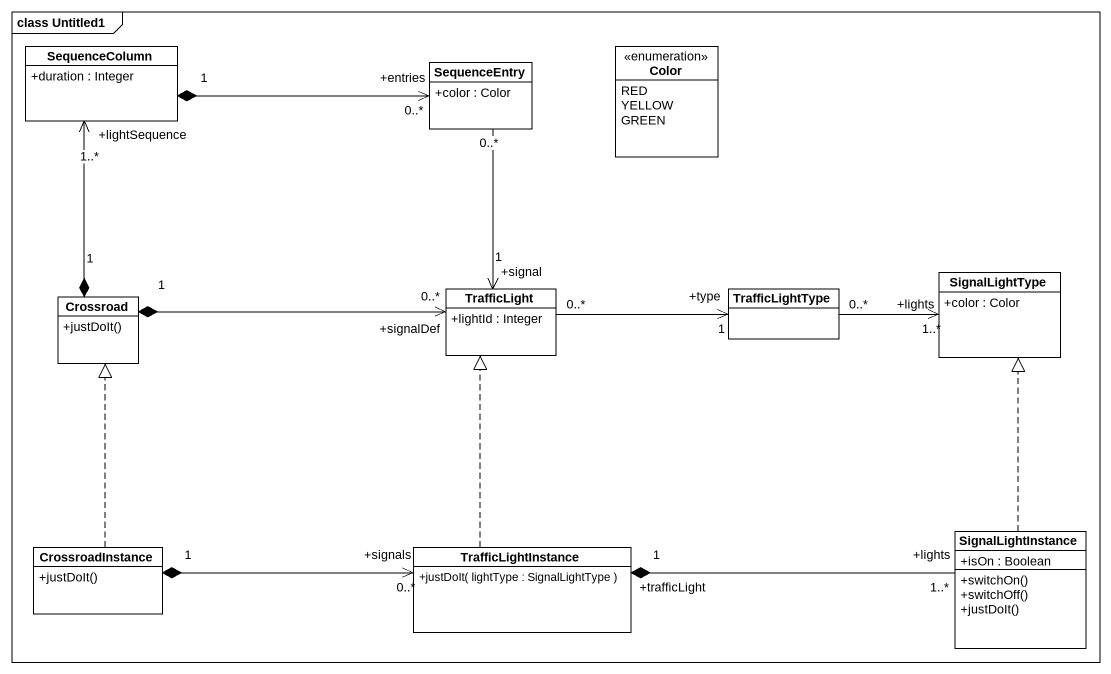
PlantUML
@startuml
mainframe class Untitled1
hide circle
hide empty members
skinparam classAttributeIconSize 0
class SequenceColumn {
  +duration : Integer
}
class SequenceEntry {
  +color : Color
}
enum Color {
  RED
  YELLOW
  GREEN
}
class Crossroad {
  +justDoIt()
}
class TrafficLight {
  +lightId : Integer
}
class TrafficLightType
class SignalLightType {
  +color : Color
}
class SignalLightInstance {
  +isOn : Boolean
  +switchOn()
  +switchOff()
  +justDoIt()
}
class CrossroadInstance {
  +justDoIt()
}
class TrafficLightInstance {
  +justDoIt( lightType : SignalLightType )
}
SequenceColumn "1" *-right-> "+entries\n0..*" SequenceEntry
SequenceEntry "0..*" --> "+signal\n1" TrafficLight
Crossroad "1" *-up-> "+lightSequence\n1..*" SequenceColumn
Crossroad "1" *-right-> "+signalDef\n0..*" TrafficLight
TrafficLight "0..*" -right-> "+type\n1" TrafficLightType
TrafficLightType "0..*" -right-> "+lights\n1..*" SignalLightType
SignalLightInstance .up.|> SignalLightType
CrossroadInstance .up.|> Crossroad
CrossroadInstance "1" *-right-> "+signals\n0..*" TrafficLightInstance
TrafficLightInstance .up.|> TrafficLight
TrafficLightInstance "+trafficLight\n1" *-right- "+lights\n1..*" SignalLightInstance
@enduml
